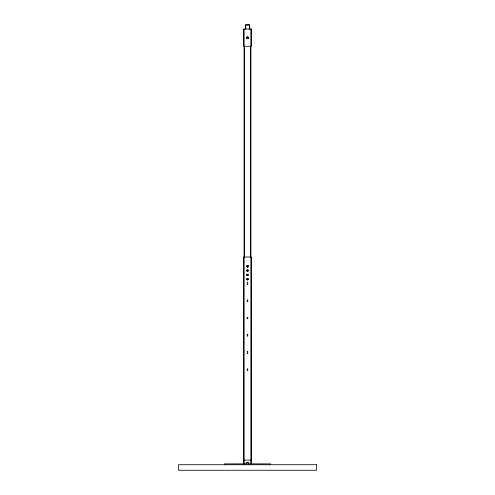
<?xml version="1.0" encoding="UTF-8"?>
<svg xmlns="http://www.w3.org/2000/svg" width="495" height="495" viewBox="0 0 495 495"><rect width="100%" height="100%" fill="white"/><g stroke="black" fill="none" stroke-linecap="round" stroke-linejoin="round"><path stroke-width="0.74" d="M248.137 37.942C245.904 39.427 247.717 35.374 248.168 37.849M246.863 37.416L246.838 37.478A0.681 0.681 53.1 0 1 247.011 37.187L247.432 36.995A0.674 0.662 0 0 1 247.735 37.032L247.989 37.193A0.693 0.687 -80.6 0 1 248.119 37.385L248.174 37.546M247.011 37.193L247.036 37.168A0.687 0.668 89.9 0 0 246.875 37.936A0.693 0.693 -52.7 0 0 247.011 38.171L247.061 38.214A0.693 0.687 -24.3 0 0 247.234 38.319L247.432 38.369A0.687 0.674 90 0 1 246.931 37.304A0.687 0.674 90 0 1 248.069 37.304A0.687 0.674 90 0 1 247.599 38.356L247.908 38.233M247.964 38.189L247.989 38.165A0.687 0.668 -89.9 0 1 247.017 38.158L247.024 38.177A0.693 0.687 -5.6 0 0 247.234 38.313L247.265 38.332A0.674 0.662 0 0 0 247.568 38.369A0.687 0.668 89.9 0 0 247.983 38.158M244.054 460.059L250.946 460.059M246.832 37.849L246.863 37.942A0.687 0.668 -89.9 0 1 247.519 36.989L247.537 36.989A0.681 0.668 -1.7 0 1 247.735 37.032L247.766 37.045A0.693 0.687 -23.2 0 1 247.939 37.144L247.952 37.156A0.693 0.681 -4.7 0 0 247.766 37.045L247.599 36.995M247.036 38.189L247.011 38.165A0.687 0.668 89.9 0 0 247.395 38.363M246.85 37.911L246.863 37.942A0.687 0.668 -89.9 0 0 248.069 38.035A0.687 0.668 -89.9 0 0 247.519 36.989M248.187 37.682L248.187 37.614A0.681 0.668 -89.1 0 0 248.137 37.416M270.685 464.731L270.685 463.871L224.315 463.871L224.315 464.731M251.293 463.871L251.293 256.992L243.707 256.992L243.707 463.871M250.946 29.063L250.946 463.871M250.606 46.054L250.606 256.917M249.734 29.063L249.734 24.75L245.427 24.75L245.427 29.063M249.393 29.063L249.393 25.097L245.774 25.097L245.774 29.063M244.394 46.054L244.394 256.917M244.054 29.063L244.054 463.871M247.123 266.854A0.687 0.668 89.9 0 0 248.162 266.415A0.687 0.681 0 0 1 246.844 266.44M247.011 265.815A0.687 0.681 52.7 0 0 246.819 266.168A0.687 0.668 89.9 0 1 247.877 265.716A0.687 0.687 41.7 0 0 247.116 265.741A0.687 0.687 -41.7 0 1 247.89 265.741M246.844 266.162A0.687 0.681 0 0 1 248.181 266.162A0.687 0.681 -52.7 0 0 247.989 265.815M247.116 265.71A0.687 0.668 -89.9 0 1 248.162 266.149M247.884 266.842A0.687 0.668 -89.9 0 1 246.844 266.409M247.042 266.799A0.687 0.681 -52.7 0 1 246.85 266.44M248.15 266.44A0.687 0.681 52.7 0 1 247.958 266.799M247.011 270.128A0.687 0.674 89.9 0 0 246.826 270.48A0.687 0.681 52.7 0 1 247.011 270.122M246.826 270.759A0.687 0.687 0 0 0 247.884 271.186A0.687 0.687 -41.7 0 1 247.116 271.192M247.983 270.128A0.687 0.668 -89.9 0 1 248.174 270.474A0.687 0.687 0 0 0 247.116 270.053A0.687 0.687 -41.7 0 1 247.884 270.053M247.042 271.099A0.687 0.668 -89.9 0 1 246.856 270.753M246.826 275.072A0.687 0.687 0 0 0 247.884 275.498A0.687 0.687 -41.7 0 1 247.116 275.505M247.983 274.434A0.687 0.668 -89.9 0 1 248.174 274.787A0.687 0.687 0 0 0 247.116 274.36A0.687 0.687 -41.7 0 1 247.89 274.36M247.048 275.412A0.687 0.668 -89.9 0 1 246.856 275.065M246.826 279.378A0.687 0.687 0 0 0 247.884 279.805A0.687 0.687 -41.7 0 1 247.116 279.811M247.983 278.747A0.687 0.668 -89.9 0 1 248.174 279.1A0.687 0.687 0 0 0 247.116 278.673A0.687 0.687 -41.7 0 1 247.884 278.673M247.048 279.724A0.687 0.668 -89.9 0 1 246.856 279.372M246.225 463.741A1.374 1.281 89.9 0 1 247.5 462.479A1.374 1.281 89.9 0 1 248.775 463.741M246.244 463.747A1.374 1.262 -89.9 0 1 247.5 462.479A1.374 1.262 -89.9 0 1 248.756 463.741M251.293 29.063L243.707 29.063L243.707 46.301L251.293 46.301L251.293 29.063M316.46 464.731L178.54 464.731L178.54 470.25L316.46 470.25L316.46 464.731M247.116 266.879A0.687 0.687 41.7 0 0 247.884 266.879A0.687 0.687 -41.7 0 1 247.116 266.879M247.958 271.099A0.687 0.674 89.9 0 0 248.15 270.753A0.687 0.681 52.7 0 1 247.958 271.105M247.011 274.434A0.687 0.674 89.9 0 0 246.826 274.787A0.687 0.681 52.7 0 1 247.011 274.434M247.958 275.412A0.687 0.674 89.9 0 0 248.15 275.059A0.687 0.681 52.7 0 1 247.958 275.418M247.011 278.747A0.687 0.674 89.9 0 0 246.826 279.1A0.687 0.681 52.7 0 1 247.011 278.741M247.958 279.718A0.687 0.674 89.9 0 0 248.15 279.372A0.687 0.681 52.7 0 1 247.958 279.724M247.123 284.093A0.687 0.674 89.9 0 0 247.884 284.093A0.687 0.668 -89.9 0 1 247.123 284.087M247.877 282.954A0.687 0.674 89.9 0 0 247.116 282.954A0.687 0.668 -89.9 0 1 247.884 282.954M247.123 301.331A0.687 0.674 89.9 0 0 247.884 301.331A0.687 0.668 -89.9 0 1 247.123 301.325M247.877 300.193A0.687 0.674 89.9 0 0 247.116 300.193A0.687 0.668 -89.9 0 1 247.884 300.193M247.116 318.57A0.687 0.674 89.9 0 0 247.884 318.57A0.687 0.668 -89.9 0 1 247.123 318.563M247.884 317.437A0.687 0.674 89.9 0 0 247.116 317.437A0.687 0.668 -89.9 0 1 247.877 317.431M247.123 335.814A0.687 0.674 89.9 0 0 247.884 335.808A0.687 0.668 -89.9 0 1 247.123 335.808M247.877 334.676A0.687 0.674 89.9 0 0 247.116 334.676A0.687 0.668 -89.9 0 1 247.884 334.67M247.116 353.053A0.687 0.674 89.9 0 0 247.884 353.053A0.687 0.668 -89.9 0 1 247.116 353.046M247.877 351.914A0.687 0.674 89.9 0 0 247.116 351.914A0.687 0.668 -89.9 0 1 247.877 351.908M247.116 370.291A0.687 0.674 89.9 0 0 247.884 370.291A0.687 0.668 -89.9 0 1 247.116 370.285M247.877 369.152A0.687 0.674 89.9 0 0 247.116 369.152A0.687 0.668 -89.9 0 1 247.884 369.152"/></g></svg>
